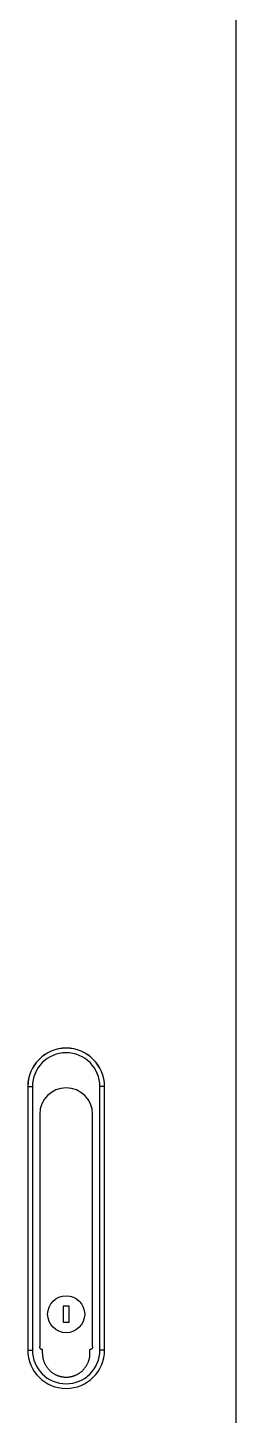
# Model space of a CAD drawing. Header units: millimetres. Extents: x 0 to 37514, y 0 to 8910.
# Drawn here: x 20515 to 20605, y 2719 to 3319 of the extents above; entities that cross this region are included whole.
import ezdxf

# ---------------------------------------------------------------- set-up
doc = ezdxf.new("R2010")
doc.units = ezdxf.units.MM

# ---------------------------------------------------------------- blocks, each defined once
blk = doc.blocks.new('A$C1D9B1766')
at = {"color": 3}
for p, q in [((-901.5, 73), (-901.5, 2027)), ((-991.6, 1102), (-991.6, 988)), ((-991.6, 1102), (-991.58, 1102)), ((-991.58, 1102), (-989.58, 1102)), ((-989.58, 1102), (-989.58, 988)), ((-960.42, 988), (-960.42, 1102)), ((-958.42, 1102), (-960.42, 1102)), ((-958.4, 1102), (-958.42, 1102)), ((-958.4, 988), (-958.4, 1102)), ((-986.41, 1090), (-986.41, 989.54)), ((-963.6, 989.54), (-963.59, 1090)), ((-976.3, 1007), (-976.3, 1000)), ((-973.7, 1007), (-976.3, 1007)), ((-973.7, 1000), (-973.7, 1007)), ((-976.3, 1000), (-973.7, 1000)), ((-991.6, 988), (-991.58, 988)), ((-991.58, 988), (-989.58, 988)), ((-985.27, 986.5), (-985.27, 988.25)), ((-964.73, 986.5), (-964.73, 988.25)), ((-958.42, 988), (-960.42, 988)), ((-958.4, 988), (-958.42, 988))]:
    blk.add_line(p, q, dxfattribs=at)
blk.add_circle((-975, 1003.5), 8, dxfattribs=at)
for centre, radius, start, end in [((-975, 1102), 16.6, 0, 180), ((-975, 1102), 16.58, 0, 180), ((-975, 1102), 14.58, 0, 180), ((-975, 1090), 11.41, 0, 180), ((-975, 988), 16.6, 180, 0), ((-975, 988), 14.58, 180, 0)]:
    blk.add_arc(centre, radius, start, end, dxfattribs=at)
for points, knots in [([(-985.27, 988.25), (-985.32, 988.24), (-985.37, 988.23), (-985.42, 988.23), (-985.45, 988.23), (-985.48, 988.24), (-985.51, 988.24), (-985.54, 988.24), (-985.56, 988.25), (-985.59, 988.25), (-985.62, 988.26), (-985.64, 988.27), (-985.67, 988.28), (-985.7, 988.29), (-985.72, 988.3), (-985.75, 988.31), (-985.77, 988.32), (-985.8, 988.33), (-985.83, 988.35), (-985.85, 988.37), (-985.88, 988.38), (-985.9, 988.4), (-985.93, 988.42), (-985.96, 988.44), (-985.98, 988.47), (-986.01, 988.49), (-986.03, 988.52), (-986.06, 988.54), (-986.09, 988.57), (-986.11, 988.6), (-986.13, 988.64), (-986.16, 988.67), (-986.18, 988.71), (-986.2, 988.74), (-986.23, 988.78), (-986.25, 988.82), (-986.27, 988.87), (-986.29, 988.91), (-986.31, 988.96), (-986.32, 989.01), (-986.34, 989.06), (-986.35, 989.11), (-986.37, 989.16), (-986.38, 989.22), (-986.39, 989.28), (-986.4, 989.34), (-986.4, 989.4), (-986.41, 989.47), (-986.41, 989.54)], [-0.104146, -0.104146, -0.104146, -0.104146, 0, 0, 0, 0.066667, 0.066667, 0.066667, 0.133333, 0.133333, 0.133333, 0.2, 0.2, 0.2, 0.266667, 0.266667, 0.266667, 0.333333, 0.333333, 0.333333, 0.4, 0.4, 0.4, 0.466667, 0.466667, 0.466667, 0.533333, 0.533333, 0.533333, 0.6, 0.6, 0.6, 0.666667, 0.666667, 0.666667, 0.733333, 0.733333, 0.733333, 0.8, 0.8, 0.8, 0.866667, 0.866667, 0.866667, 0.933333, 0.933333, 0.933333, 1, 1, 1, 1]), ([(-985.27, 986.5), (-985.26, 986.34), (-985.26, 986.18), (-985.25, 986.02), (-985.24, 985.86), (-985.23, 985.7), (-985.21, 985.55), (-985.2, 985.39), (-985.18, 985.23), (-985.16, 985.07), (-985.13, 984.91), (-985.11, 984.76), (-985.07, 984.6), (-985.04, 984.44), (-985.01, 984.29), (-984.97, 984.13), (-984.93, 983.98), (-984.89, 983.83), (-984.85, 983.67), (-984.8, 983.52), (-984.75, 983.37), (-984.7, 983.22), (-984.65, 983.07), (-984.6, 982.92), (-984.54, 982.77), (-984.48, 982.62), (-984.42, 982.48), (-984.35, 982.33), (-984.28, 982.19), (-984.22, 982.05), (-984.14, 981.9), (-984.07, 981.76), (-984, 981.62), (-983.92, 981.49), (-983.84, 981.35), (-983.76, 981.21), (-983.67, 981.08), (-983.59, 980.95), (-983.5, 980.81), (-983.41, 980.68), (-983.32, 980.55), (-983.23, 980.43), (-983.13, 980.3), (-983.03, 980.18), (-982.93, 980.05), (-982.83, 979.93), (-982.73, 979.81), (-982.62, 979.7), (-982.52, 979.58), (-982.41, 979.47), (-982.3, 979.35), (-982.19, 979.24), (-982.07, 979.13), (-981.96, 979.02), (-981.84, 978.92), (-981.73, 978.82), (-981.61, 978.71), (-981.48, 978.61), (-981.36, 978.51), (-981.24, 978.42), (-981.11, 978.32), (-980.99, 978.23), (-980.86, 978.14), (-980.73, 978.05), (-980.6, 977.97), (-980.47, 977.88), (-980.33, 977.8), (-980.2, 977.72), (-980.06, 977.64), (-979.93, 977.57), (-979.79, 977.49), (-979.65, 977.42), (-979.51, 977.35), (-979.37, 977.28), (-979.23, 977.22), (-979.09, 977.15), (-978.94, 977.09), (-978.8, 977.03), (-978.65, 976.98), (-978.51, 976.92), (-978.36, 976.87), (-978.21, 976.82), (-978.06, 976.77), (-977.91, 976.73), (-977.76, 976.69), (-977.61, 976.64), (-977.46, 976.61), (-977.31, 976.57), (-977.16, 976.54), (-977.01, 976.5), (-976.85, 976.48), (-976.7, 976.45), (-976.55, 976.42), (-976.39, 976.4), (-976.24, 976.38), (-976.09, 976.36), (-975.93, 976.35), (-975.78, 976.33), (-975.62, 976.32), (-975.47, 976.32), (-975.31, 976.31), (-975.16, 976.31), (-975, 976.31), (-974.84, 976.31), (-974.69, 976.31), (-974.53, 976.32), (-974.38, 976.32), (-974.22, 976.33), (-974.07, 976.35), (-973.91, 976.36), (-973.76, 976.38), (-973.61, 976.4), (-973.45, 976.42), (-973.3, 976.45), (-973.15, 976.48), (-972.99, 976.5), (-972.84, 976.54), (-972.69, 976.57), (-972.54, 976.61), (-972.39, 976.64), (-972.24, 976.69), (-972.09, 976.73), (-971.94, 976.77), (-971.79, 976.82), (-971.64, 976.87), (-971.49, 976.92), (-971.35, 976.98), (-971.2, 977.03), (-971.06, 977.09), (-970.91, 977.15), (-970.77, 977.22), (-970.63, 977.28), (-970.49, 977.35), (-970.35, 977.42), (-970.21, 977.49), (-970.07, 977.57), (-969.94, 977.64), (-969.8, 977.72), (-969.67, 977.8), (-969.53, 977.88), (-969.4, 977.97), (-969.27, 978.05), (-969.14, 978.14), (-969.01, 978.23), (-968.89, 978.32), (-968.76, 978.42), (-968.64, 978.51), (-968.52, 978.61), (-968.39, 978.71), (-968.27, 978.82), (-968.16, 978.92), (-968.04, 979.02), (-967.93, 979.13), (-967.81, 979.24), (-967.7, 979.35), (-967.59, 979.47), (-967.48, 979.58), (-967.38, 979.7), (-967.27, 979.81), (-967.17, 979.93), (-967.07, 980.05), (-966.97, 980.18), (-966.87, 980.3), (-966.77, 980.43), (-966.68, 980.55), (-966.59, 980.68), (-966.5, 980.81), (-966.41, 980.95), (-966.33, 981.08), (-966.24, 981.21), (-966.16, 981.35), (-966.08, 981.49), (-966, 981.62), (-965.93, 981.76), (-965.86, 981.9), (-965.78, 982.05), (-965.72, 982.19), (-965.65, 982.33), (-965.58, 982.48), (-965.52, 982.62), (-965.46, 982.77), (-965.4, 982.92), (-965.35, 983.07), (-965.3, 983.22), (-965.25, 983.37), (-965.2, 983.52), (-965.15, 983.67), (-965.11, 983.83), (-965.07, 983.98), (-965.03, 984.13), (-964.99, 984.29), (-964.96, 984.44), (-964.93, 984.6), (-964.89, 984.76), (-964.87, 984.91), (-964.84, 985.07), (-964.82, 985.23), (-964.8, 985.39), (-964.79, 985.55), (-964.77, 985.7), (-964.76, 985.86), (-964.75, 986.02), (-964.74, 986.18), (-964.74, 986.34), (-964.73, 986.5)], [0, 0, 0, 0, 0.0147059, 0.0147059, 0.0147059, 0.0294118, 0.0294118, 0.0294118, 0.0441176, 0.0441176, 0.0441176, 0.0588235, 0.0588235, 0.0588235, 0.0735294, 0.0735294, 0.0735294, 0.0882353, 0.0882353, 0.0882353, 0.1029412, 0.1029412, 0.1029412, 0.1176471, 0.1176471, 0.1176471, 0.1323529, 0.1323529, 0.1323529, 0.1470588, 0.1470588, 0.1470588, 0.1617647, 0.1617647, 0.1617647, 0.1764706, 0.1764706, 0.1764706, 0.1911765, 0.1911765, 0.1911765, 0.2058824, 0.2058824, 0.2058824, 0.2205882, 0.2205882, 0.2205882, 0.2352941, 0.2352941, 0.2352941, 0.25, 0.25, 0.25, 0.2647059, 0.2647059, 0.2647059, 0.2794118, 0.2794118, 0.2794118, 0.2941176, 0.2941176, 0.2941176, 0.3088235, 0.3088235, 0.3088235, 0.3235294, 0.3235294, 0.3235294, 0.3382353, 0.3382353, 0.3382353, 0.3529412, 0.3529412, 0.3529412, 0.3676471, 0.3676471, 0.3676471, 0.3823529, 0.3823529, 0.3823529, 0.3970588, 0.3970588, 0.3970588, 0.4117647, 0.4117647, 0.4117647, 0.4264706, 0.4264706, 0.4264706, 0.4411765, 0.4411765, 0.4411765, 0.4558824, 0.4558824, 0.4558824, 0.4705882, 0.4705882, 0.4705882, 0.4852941, 0.4852941, 0.4852941, 0.5, 0.5, 0.5, 0.5147059, 0.5147059, 0.5147059, 0.5294118, 0.5294118, 0.5294118, 0.5441176, 0.5441176, 0.5441176, 0.5588235, 0.5588235, 0.5588235, 0.5735294, 0.5735294, 0.5735294, 0.5882353, 0.5882353, 0.5882353, 0.6029412, 0.6029412, 0.6029412, 0.6176471, 0.6176471, 0.6176471, 0.6323529, 0.6323529, 0.6323529, 0.6470588, 0.6470588, 0.6470588, 0.6617647, 0.6617647, 0.6617647, 0.6764706, 0.6764706, 0.6764706, 0.6911765, 0.6911765, 0.6911765, 0.7058824, 0.7058824, 0.7058824, 0.7205882, 0.7205882, 0.7205882, 0.7352941, 0.7352941, 0.7352941, 0.75, 0.75, 0.75, 0.7647059, 0.7647059, 0.7647059, 0.7794118, 0.7794118, 0.7794118, 0.7941176, 0.7941176, 0.7941176, 0.8088235, 0.8088235, 0.8088235, 0.8235294, 0.8235294, 0.8235294, 0.8382353, 0.8382353, 0.8382353, 0.8529412, 0.8529412, 0.8529412, 0.8676471, 0.8676471, 0.8676471, 0.8823529, 0.8823529, 0.8823529, 0.8970588, 0.8970588, 0.8970588, 0.9117647, 0.9117647, 0.9117647, 0.9264706, 0.9264706, 0.9264706, 0.9411765, 0.9411765, 0.9411765, 0.9558824, 0.9558824, 0.9558824, 0.9705882, 0.9705882, 0.9705882, 0.9852941, 0.9852941, 0.9852941, 0.9999993, 0.9999993, 0.9999993, 0.9999993]), ([(-963.6, 989.54), (-963.6, 989.47), (-963.6, 989.4), (-963.6, 989.34), (-963.61, 989.28), (-963.62, 989.22), (-963.63, 989.16), (-963.65, 989.11), (-963.66, 989.06), (-963.68, 989.01), (-963.7, 988.96), (-963.71, 988.91), (-963.73, 988.87), (-963.75, 988.82), (-963.77, 988.78), (-963.8, 988.74), (-963.82, 988.7), (-963.84, 988.67), (-963.87, 988.64), (-963.89, 988.6), (-963.91, 988.57), (-963.94, 988.55), (-963.96, 988.52), (-963.99, 988.49), (-964.02, 988.47), (-964.04, 988.44), (-964.07, 988.42), (-964.1, 988.4), (-964.13, 988.38), (-964.16, 988.36), (-964.19, 988.34), (-964.22, 988.32), (-964.25, 988.31), (-964.28, 988.3), (-964.31, 988.28), (-964.34, 988.27), (-964.38, 988.26), (-964.41, 988.25), (-964.44, 988.25), (-964.48, 988.24), (-964.51, 988.24), (-964.55, 988.23), (-964.58, 988.23), (-964.63, 988.23), (-964.68, 988.24), (-964.73, 988.25)], [0, 0, 0, 0, 0.071429, 0.071429, 0.071429, 0.142857, 0.142857, 0.142857, 0.214286, 0.214286, 0.214286, 0.285714, 0.285714, 0.285714, 0.357143, 0.357143, 0.357143, 0.428571, 0.428571, 0.428571, 0.5, 0.5, 0.5, 0.571429, 0.571429, 0.571429, 0.642857, 0.642857, 0.642857, 0.714286, 0.714286, 0.714286, 0.785714, 0.785714, 0.785714, 0.857143, 0.857143, 0.857143, 0.928571, 0.928571, 0.928571, 1, 1, 1, 1.101063, 1.101063, 1.101063, 1.101063])]:
    blk.add_open_spline(points, degree=3, knots=knots, dxfattribs=at)
blk = doc.blocks.new('A$C44E02981')
blk.add_blockref('A$C1D9B1766', (150, 10))

msp = doc.modelspace()

# ---------------------------------------------------------------- block references
msp.add_blockref('A$C44E02981', (21356.111, 1749.003))

doc.saveas('drawing.dxf')
